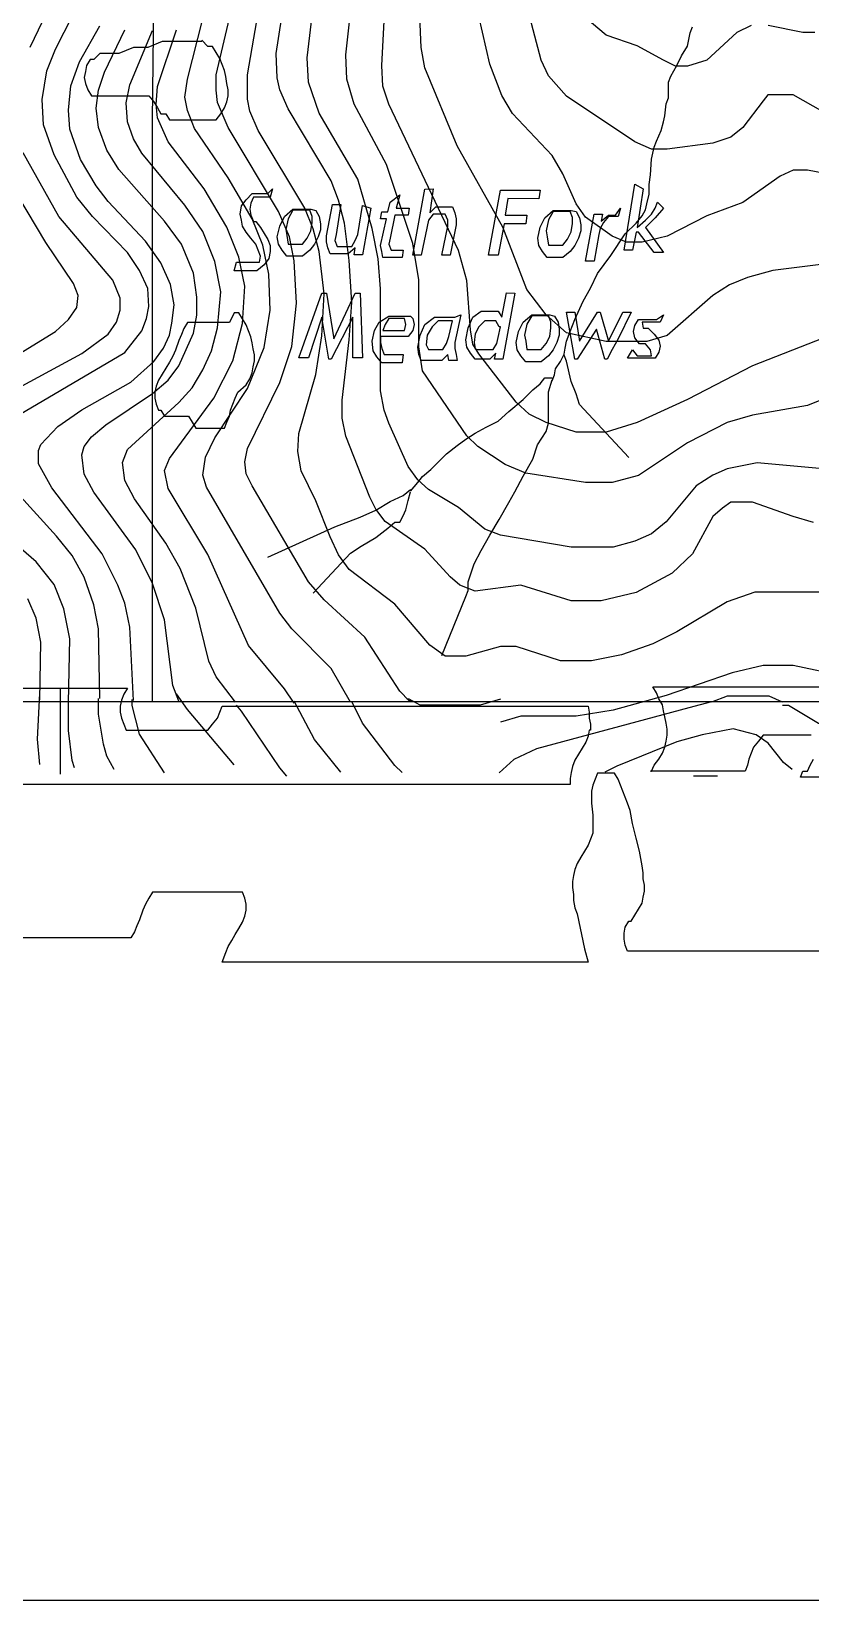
# Model space of a CAD drawing. Extents: x -0.49 to 6.91, y -0.57 to 8.11.
# Drawn here: x 1.265 to 1.607, y -0.363 to 0.327 of the extents above; entities that cross this region are included whole.
import ezdxf

# ---------------------------------------------------------------- set-up
doc = ezdxf.new("R2010")
doc.units = 0
for name, color, linetype in [('Labels', 7, 'CONTINUOUS'), ('topo', 7, 'CONTINUOUS'), ('topo_grid', 7, 'CONTINUOUS'), ('water', 7, 'CONTINUOUS'), ('white', 7, 'CONTINUOUS')]:
    doc.layers.add(name, color=color, linetype=linetype)

msp = doc.modelspace()

# ---------------------------------------------------------------- linework, layer by layer
at = {"layer": 'Labels', "color": 6}
for points in [[(1.370701, 0.257541), (1.369648, 0.253837), (1.368066, 0.253837), (1.365957, 0.253837), (1.363848, 0.253837), (1.362269, 0.253837), (1.361213, 0.251191), (1.360686, 0.248546), (1.361213, 0.2459), (1.362269, 0.243254), (1.363322, 0.243254), (1.36543, 0.240608), (1.367013, 0.237962), (1.368595, 0.235316), (1.369651, 0.232671), (1.369651, 0.230025), (1.369124, 0.22685), (1.367015, 0.224204), (1.363851, 0.221558), (1.360161, 0.221558), (1.356997, 0.221558), (1.353834, 0.221558), (1.354887, 0.225262), (1.357523, 0.225262), (1.360687, 0.225262), (1.362795, 0.225262), (1.363849, 0.225262), (1.364904, 0.225262), (1.365431, 0.227908), (1.364375, 0.230554), (1.363322, 0.2332), (1.361213, 0.235846), (1.359105, 0.238491), (1.357522, 0.241137), (1.356996, 0.243783), (1.356469, 0.246429), (1.356996, 0.250133), (1.359105, 0.252779), (1.36174, 0.255425), (1.364904, 0.255425), (1.368594, 0.255425)], [(1.441352, 0.257541), (1.43977, 0.246958), (1.442405, 0.249604), (1.445568, 0.249604), (1.448206, 0.249604), (1.449788, 0.249604), (1.450844, 0.246958), (1.451371, 0.244312), (1.451371, 0.241666), (1.448735, 0.228437), (1.445043, 0.228437), (1.447678, 0.241137), (1.447678, 0.243783), (1.446625, 0.246429), (1.443987, 0.246429), (1.441352, 0.246429), (1.439243, 0.243783), (1.43608, 0.228437), (1.432389, 0.228437), (1.437661, 0.257436)], [(1.474046, 0.253308), (1.47299, 0.2459), (1.482481, 0.2459), (1.481955, 0.242196), (1.472464, 0.242196), (1.469829, 0.228437), (1.46561, 0.228437), (1.470882, 0.256906), (1.488282, 0.256906), (1.487753, 0.253202)], [(1.533624, 0.257541), (1.530989, 0.240608), (1.53468, 0.243783), (1.537315, 0.246429), (1.538897, 0.249075), (1.539953, 0.251721), (1.542588, 0.249075), (1.538897, 0.244841), (1.534679, 0.240608), (1.542588, 0.229496), (1.53837, 0.229496), (1.531516, 0.238491), (1.53046, 0.238491), (1.528878, 0.230554), (1.525189, 0.230554), (1.529934, 0.259552)], [(1.389682, 0.248043), (1.391264, 0.245397), (1.391791, 0.242222), (1.391791, 0.239576), (1.390738, 0.236401), (1.389155, 0.233226), (1.387047, 0.23058), (1.383882, 0.227935), (1.380193, 0.227935), (1.377028, 0.227935), (1.37492, 0.23058), (1.373338, 0.233226), (1.372808, 0.236401), (1.373864, 0.241164), (1.375973, 0.245397), (1.379664, 0.248572), (1.384409, 0.248572), (1.387572, 0.248572)], [(1.413936, 0.249101), (1.410245, 0.228464), (1.406554, 0.228464), (1.407081, 0.231639), (1.403918, 0.228993), (1.3997, 0.228993), (1.397591, 0.228993), (1.396009, 0.228993), (1.394953, 0.231639), (1.394427, 0.234285), (1.394427, 0.23693), (1.397065, 0.250689), (1.400754, 0.250689), (1.398646, 0.23746), (1.398119, 0.234814), (1.399175, 0.232168), (1.40181, 0.232168), (1.403919, 0.232168), (1.405501, 0.232168), (1.407083, 0.234814), (1.408136, 0.23746), (1.410245, 0.25016)], [(1.426589, 0.254896), (1.425007, 0.249075), (1.430806, 0.249075), (1.430279, 0.2459), (1.424481, 0.2459), (1.422372, 0.235846), (1.421846, 0.2332), (1.422901, 0.230554), (1.42501, 0.230554), (1.428173, 0.230554), (1.427647, 0.227379), (1.426064, 0.227379), (1.422899, 0.227379), (1.42079, 0.227379), (1.419208, 0.227379), (1.418681, 0.230025), (1.418155, 0.232671), (1.418155, 0.232671), (1.42079, 0.244312), (1.418155, 0.244312), (1.418681, 0.247487), (1.421317, 0.247487), (1.422372, 0.251721)], [(1.523607, 0.249101), (1.522551, 0.245397), (1.519916, 0.245397), (1.518334, 0.245397), (1.516225, 0.242751), (1.514643, 0.240105), (1.514116, 0.23746), (1.512008, 0.225818), (1.508317, 0.225818), (1.512008, 0.246455), (1.515698, 0.246455), (1.515171, 0.24328), (1.518335, 0.245926), (1.521498, 0.245926)], [(1.377556, 0.233279), (1.379138, 0.233279), (1.38072, 0.233279), (1.383884, 0.233279), (1.385993, 0.235925), (1.387575, 0.2391), (1.388102, 0.242804), (1.388102, 0.24545), (1.387049, 0.248096), (1.385467, 0.248096), (1.383884, 0.248096), (1.381776, 0.248096), (1.379667, 0.248096), (1.377558, 0.244392), (1.376505, 0.239629), (1.377032, 0.236983)], [(1.504099, 0.247514), (1.505681, 0.244868), (1.506208, 0.241693), (1.506208, 0.239047), (1.505152, 0.235872), (1.50357, 0.232697), (1.501461, 0.230051), (1.498297, 0.227405), (1.494606, 0.227405), (1.491443, 0.227405), (1.489334, 0.230051), (1.487752, 0.232697), (1.487226, 0.235872), (1.488281, 0.240635), (1.49039, 0.244868), (1.49408, 0.248043), (1.498826, 0.248043), (1.501989, 0.248043)], [(1.491972, 0.23275), (1.493554, 0.23275), (1.495136, 0.23275), (1.498299, 0.23275), (1.500408, 0.235396), (1.50199, 0.238571), (1.502517, 0.242275), (1.502517, 0.244921), (1.501461, 0.247567), (1.499879, 0.247567), (1.498297, 0.247567), (1.496188, 0.247567), (1.494079, 0.247567), (1.49197, 0.243863), (1.490915, 0.2391), (1.491441, 0.236454)], [(1.40919, 0.211663), (1.410246, 0.183194), (1.406027, 0.183194), (1.406027, 0.201185), (1.396536, 0.182664), (1.395483, 0.182664), (1.39232, 0.201185), (1.38652, 0.183194), (1.382301, 0.183194), (1.392319, 0.211663), (1.394428, 0.211663), (1.397592, 0.191554), (1.407082, 0.211663)], [(1.477209, 0.211663), (1.471937, 0.182664), (1.468246, 0.182664), (1.468772, 0.18531), (1.466137, 0.182664), (1.462442, 0.182664), (1.459807, 0.182664), (1.457698, 0.18531), (1.456116, 0.187956), (1.45559, 0.191131), (1.456643, 0.196423), (1.458751, 0.201185), (1.462442, 0.203831), (1.467192, 0.203831), (1.469828, 0.203831), (1.47141, 0.201185), (1.473519, 0.211769)], [(1.432389, 0.200577), (1.432916, 0.197931), (1.432389, 0.195285), (1.43028, 0.192639), (1.427117, 0.192639), (1.422899, 0.192639), (1.420261, 0.192639), (1.418153, 0.192639), (1.418153, 0.189993), (1.418679, 0.187348), (1.419732, 0.184702), (1.421314, 0.184702), (1.423423, 0.184702), (1.426058, 0.184702), (1.428167, 0.184702), (1.427641, 0.180998), (1.425005, 0.180998), (1.422371, 0.180998), (1.418681, 0.180998), (1.416572, 0.183643), (1.41499, 0.186289), (1.414464, 0.190523), (1.415517, 0.195285), (1.417625, 0.198989), (1.421843, 0.201635), (1.426061, 0.201635), (1.429225, 0.201635), (1.431334, 0.201635)], [(1.419208, 0.195311), (1.422371, 0.195311), (1.425009, 0.195311), (1.427118, 0.195311), (1.4287, 0.195311), (1.429229, 0.197957), (1.4287, 0.200603), (1.426064, 0.200603), (1.423429, 0.200603), (1.421847, 0.200603), (1.420265, 0.197957)], [(1.453479, 0.202164), (1.450844, 0.189993), (1.450844, 0.187348), (1.45137, 0.184702), (1.451897, 0.182056), (1.448206, 0.182056), (1.447679, 0.184702), (1.445044, 0.182056), (1.440826, 0.182056), (1.438191, 0.182056), (1.436082, 0.182056), (1.435026, 0.184702), (1.4345, 0.187877), (1.435556, 0.193168), (1.437664, 0.197931), (1.441882, 0.201106), (1.443991, 0.201106), (1.446626, 0.201106), (1.450844, 0.201106)], [(1.494608, 0.201635), (1.49619, 0.198989), (1.496717, 0.195814), (1.496717, 0.193168), (1.495664, 0.189993), (1.494081, 0.186818), (1.491973, 0.184173), (1.48881, 0.181527), (1.485119, 0.181527), (1.481955, 0.181527), (1.479846, 0.184173), (1.478264, 0.186818), (1.477737, 0.189993), (1.47879, 0.194756), (1.480899, 0.198989), (1.48459, 0.202164), (1.489335, 0.202164), (1.492499, 0.202164)], [(1.482482, 0.186871), (1.484064, 0.186871), (1.485647, 0.186871), (1.488811, 0.186871), (1.490919, 0.189517), (1.492499, 0.192692), (1.493028, 0.196396), (1.493028, 0.199042), (1.491972, 0.201688), (1.49039, 0.201688), (1.488808, 0.201688), (1.486699, 0.201688), (1.484591, 0.201688), (1.482482, 0.197984), (1.481426, 0.193221), (1.481953, 0.190575)], [(1.522552, 0.191634), (1.519917, 0.186871), (1.517808, 0.182638), (1.516753, 0.182638), (1.513062, 0.195867), (1.504626, 0.182638), (1.503573, 0.182638), (1.499882, 0.203275), (1.503573, 0.203275), (1.505682, 0.190575), (1.513589, 0.203275), (1.514645, 0.203275), (1.518335, 0.190575), (1.524662, 0.203275), (1.528353, 0.203275)], [(1.542588, 0.202164), (1.541006, 0.198989), (1.538897, 0.198989), (1.536788, 0.198989), (1.534153, 0.198989), (1.533627, 0.198989), (1.5331, 0.198989), (1.533627, 0.196343), (1.535735, 0.196343), (1.538371, 0.193698), (1.540479, 0.191052), (1.541006, 0.188406), (1.540479, 0.18576), (1.538897, 0.183114), (1.535734, 0.183114), (1.53257, 0.183114), (1.529407, 0.183114), (1.526772, 0.183114), (1.528881, 0.186818), (1.530989, 0.184173), (1.533098, 0.184173), (1.536261, 0.184173), (1.537314, 0.184173), (1.537314, 0.184173), (1.536788, 0.186818), (1.534679, 0.189464), (1.532044, 0.189464), (1.529935, 0.19211), (1.529408, 0.194756), (1.529935, 0.197402), (1.531517, 0.200048), (1.534152, 0.200048), (1.537316, 0.200048), (1.539425, 0.200048)], [(1.439243, 0.186871), (1.441878, 0.186871), (1.443987, 0.186871), (1.445569, 0.186871), (1.447152, 0.189517), (1.448207, 0.192692), (1.449789, 0.199571), (1.448736, 0.199571), (1.446098, 0.199571), (1.443463, 0.199571), (1.440828, 0.196925), (1.438719, 0.193221), (1.438193, 0.188988)], [(1.460333, 0.186871), (1.461915, 0.186871), (1.464029, 0.186871), (1.465611, 0.186871), (1.46772, 0.186871), (1.469302, 0.189517), (1.469829, 0.192163), (1.470882, 0.196925), (1.470355, 0.196925), (1.468773, 0.199571), (1.467191, 0.199571), (1.464027, 0.199571), (1.461392, 0.196925), (1.459807, 0.19375), (1.45928, 0.190046), (1.459807, 0.1874)]]:
    msp.add_lwpolyline(points, close=True, dxfattribs=at)
at = {"layer": 'topo', "color": 2}
for points in [[(1.611654, 0.224336), (1.590564, 0.22169), (1.579492, 0.218515), (1.571584, 0.21534), (1.564202, 0.210578), (1.544167, 0.193115), (1.535204, 0.19047), (1.517277, 0.19047), (1.499878, 0.194174), (1.490915, 0.202111), (1.482479, 0.213224), (1.471934, 0.240635), (1.451899, 0.276486), (1.437663, 0.310749), (1.436081, 0.319745), (1.434499, 0.354009)], [(1.612709, 0.134378), (1.583711, 0.137024), (1.57053, 0.134378), (1.564203, 0.131732), (1.556821, 0.12697), (1.54364, 0.111095), (1.537313, 0.105803), (1.529932, 0.102628), (1.520442, 0.099982), (1.501988, 0.099982), (1.47088, 0.105274), (1.464026, 0.10792), (1.452422, 0.117445), (1.439241, 0.125382), (1.434496, 0.129615), (1.430278, 0.135436), (1.421842, 0.154486), (1.419733, 0.160307), (1.418151, 0.168774), (1.418151, 0.213594), (1.417095, 0.226823), (1.41446, 0.240053), (1.408133, 0.261748), (1.391261, 0.290747), (1.386516, 0.304505), (1.38599, 0.315088), (1.38968, 0.347262)], [(1.249434, 0.152423), (1.305849, 0.185654), (1.313231, 0.195179), (1.31534, 0.200471), (1.316393, 0.205763), (1.315866, 0.2137), (1.312176, 0.221638), (1.306903, 0.229575), (1.291613, 0.24545), (1.284759, 0.253917), (1.274741, 0.272438), (1.269996, 0.285667), (1.26947, 0.296779), (1.271578, 0.309479), (1.275268, 0.319004), (1.286868, 0.341758)], [(1.264197, 0.319877), (1.275269, 0.343161)], [(1.608496, 0.11083), (1.599533, 0.113476), (1.581602, 0.119826), (1.572112, 0.119826), (1.568421, 0.11718), (1.564203, 0.113476), (1.55524, 0.097072), (1.546277, 0.088605), (1.53046, 0.080138), (1.515169, 0.076434), (1.501989, 0.076434), (1.479845, 0.083313), (1.45981, 0.080668), (1.452956, 0.083313), (1.448738, 0.087018), (1.437665, 0.099188), (1.420266, 0.111359), (1.416048, 0.116651), (1.413413, 0.121943), (1.402863, 0.148824), (1.401281, 0.156762), (1.401281, 0.164699), (1.404444, 0.191158), (1.4055, 0.207562), (1.404444, 0.226083), (1.402336, 0.242487), (1.399698, 0.252541), (1.396535, 0.261008), (1.377554, 0.292652), (1.373863, 0.301118), (1.37281, 0.30641), (1.372283, 0.316993), (1.375973, 0.340806)], [(1.630638, 0.172293), (1.605857, 0.162239), (1.581604, 0.158005), (1.570532, 0.15483), (1.553132, 0.145834), (1.531516, 0.131547), (1.519916, 0.128372), (1.508317, 0.128372), (1.481954, 0.132605), (1.472987, 0.136309), (1.46086, 0.144247), (1.456115, 0.149009), (1.436607, 0.177479), (1.435025, 0.188062), (1.435025, 0.217589), (1.43239, 0.233464), (1.420791, 0.268257), (1.406555, 0.294715), (1.403392, 0.305828), (1.402865, 0.316411), (1.4055, 0.340224)], [(1.612713, 0.191845), (1.581606, 0.179675), (1.553134, 0.164858), (1.53099, 0.154804), (1.517282, 0.15057), (1.504096, 0.15057), (1.490915, 0.154804), (1.483534, 0.158508), (1.477734, 0.1638), (1.461389, 0.184966), (1.458753, 0.1892), (1.4577, 0.19555), (1.456118, 0.217245), (1.452427, 0.230475), (1.421847, 0.294795), (1.419212, 0.302732), (1.418685, 0.311728), (1.420267, 0.339668)], [(1.404974, 0.031878), (1.396538, 0.046695), (1.379139, 0.064158), (1.373866, 0.071037), (1.341704, 0.126414), (1.340122, 0.131706), (1.341177, 0.139643), (1.345395, 0.14811), (1.359632, 0.169806), (1.367013, 0.187797), (1.369648, 0.204201), (1.369121, 0.220076), (1.366486, 0.232776), (1.361741, 0.244418), (1.351196, 0.26241), (1.336433, 0.284106), (1.333269, 0.292043), (1.332216, 0.297864), (1.333269, 0.305801), (1.340124, 0.33226)], [(1.431864, 0.032434), (1.430808, 0.032434), (1.42659, 0.036667), (1.4113, 0.06048), (1.393374, 0.076884), (1.38652, 0.084821), (1.361739, 0.126996), (1.359104, 0.132288), (1.358577, 0.137579), (1.359631, 0.1434), (1.373866, 0.172399), (1.379139, 0.188274), (1.381247, 0.207324), (1.380194, 0.225844), (1.378085, 0.236428), (1.37334, 0.24754), (1.351196, 0.28445), (1.346447, 0.295562), (1.34592, 0.300854), (1.34592, 0.307733), (1.351724, 0.332604)], [(1.630638, 0.080191), (1.582661, 0.080191), (1.570534, 0.075958), (1.548385, 0.062729), (1.537841, 0.057437), (1.524132, 0.052675), (1.510951, 0.050029), (1.497243, 0.050029), (1.477735, 0.056379), (1.47088, 0.056379), (1.45559, 0.052145), (1.446627, 0.052145), (1.439773, 0.056908), (1.424483, 0.0749), (1.404447, 0.090245), (1.399702, 0.096595), (1.396012, 0.104533), (1.389685, 0.120408), (1.383358, 0.133637), (1.381776, 0.142104), (1.382302, 0.150041), (1.389683, 0.17597), (1.392321, 0.192904), (1.393374, 0.211425), (1.391266, 0.229945), (1.38863, 0.24), (1.384939, 0.248995), (1.364373, 0.283259), (1.360682, 0.291726), (1.359627, 0.297017), (1.359627, 0.307601), (1.363845, 0.331413)], [(1.619568, 0.263151), (1.605855, 0.265796), (1.599528, 0.265796), (1.593728, 0.263151), (1.577383, 0.251509), (1.561566, 0.245688), (1.544167, 0.236692), (1.533095, 0.234046), (1.526243, 0.234046), (1.519916, 0.236692), (1.508316, 0.245159), (1.504098, 0.25098), (1.498299, 0.264209), (1.493553, 0.272146), (1.476154, 0.290667), (1.471409, 0.298605), (1.466137, 0.312363), (1.461392, 0.33353)], [(1.612707, 0.291408), (1.599525, 0.298816), (1.592671, 0.298816), (1.588453, 0.298816), (1.586344, 0.296171), (1.577381, 0.284529), (1.572109, 0.280296), (1.5642, 0.27765), (1.544165, 0.275004), (1.537314, 0.275004), (1.529932, 0.278179), (1.499879, 0.298287), (1.49197, 0.307283), (1.488807, 0.314162), (1.48248, 0.337975)], [(1.30954, 0.032619), (1.30954, 0.032619), (1.307958, 0.064766), (1.305849, 0.075349), (1.302686, 0.083287), (1.295831, 0.097045), (1.273687, 0.126044), (1.267887, 0.136627), (1.267887, 0.142448), (1.268943, 0.145094), (1.276324, 0.153031), (1.286869, 0.160439), (1.308486, 0.17261), (1.318504, 0.181606), (1.322722, 0.187427), (1.325357, 0.193248), (1.32641, 0.198539), (1.327466, 0.206477), (1.325884, 0.215473), (1.321666, 0.224998), (1.314812, 0.234523), (1.298467, 0.251985), (1.293195, 0.258864), (1.286341, 0.270506), (1.281596, 0.283735), (1.281069, 0.292202), (1.282122, 0.302785), (1.285813, 0.313369), (1.294776, 0.329244)], [(1.329576, 0.032249), (1.326941, 0.039128), (1.32325, 0.068126), (1.317977, 0.084001), (1.310596, 0.098818), (1.292143, 0.124218), (1.287924, 0.132155), (1.286871, 0.140622), (1.287924, 0.144326), (1.291088, 0.14856), (1.297415, 0.153851), (1.317977, 0.16761), (1.324832, 0.17343), (1.329577, 0.17978), (1.335904, 0.194068), (1.337486, 0.202005), (1.337486, 0.209943), (1.335904, 0.220526), (1.330631, 0.233226), (1.32325, 0.24328), (1.303215, 0.266035), (1.297942, 0.274501), (1.294251, 0.284555), (1.293198, 0.293022), (1.294251, 0.30096), (1.296889, 0.308897), (1.305852, 0.327418)], [(1.354357, 0.031878), (1.345921, 0.042991), (1.342758, 0.04987), (1.336958, 0.073153), (1.330104, 0.090616), (1.323777, 0.101728), (1.310069, 0.121308), (1.305851, 0.129245), (1.304795, 0.137183), (1.306904, 0.143003), (1.329576, 0.163641), (1.335375, 0.169991), (1.340121, 0.177928), (1.343811, 0.186395), (1.346449, 0.196449), (1.348031, 0.212324), (1.345396, 0.225553), (1.340124, 0.238783), (1.332215, 0.250424), (1.313234, 0.273178), (1.309543, 0.279528), (1.306908, 0.286937), (1.306381, 0.295403), (1.307963, 0.303341), (1.31798, 0.327153)], [(1.380193, 0.031349), (1.375975, 0.037699), (1.360157, 0.056749), (1.342231, 0.096834), (1.324832, 0.125832), (1.32325, 0.133769), (1.325359, 0.139061), (1.344867, 0.165519), (1.353302, 0.181924), (1.35752, 0.198328), (1.358576, 0.214732), (1.355938, 0.227432), (1.350666, 0.240661), (1.340648, 0.257594), (1.324831, 0.278232), (1.320086, 0.288815), (1.31956, 0.294636), (1.320086, 0.302574), (1.328522, 0.327444)], [(1.581076, 0.329402), (1.57475, 0.326227), (1.561568, 0.314056), (1.553132, 0.311411), (1.547861, 0.311411), (1.542589, 0.314056), (1.530989, 0.320406), (1.517281, 0.325169), (1.510954, 0.330461)], [(1.60902, 0.326227), (1.603748, 0.326227), (1.588458, 0.329402)], [(1.25365, 0.181553), (1.275267, 0.194782), (1.281066, 0.200074), (1.284757, 0.205366), (1.285284, 0.210657), (1.283175, 0.215949), (1.271049, 0.233941), (1.246795, 0.274528)], [(1.253652, 0.167133), (1.286867, 0.185125), (1.298468, 0.193592), (1.302157, 0.198883), (1.30374, 0.204175), (1.30374, 0.209467), (1.300577, 0.217404), (1.276851, 0.245344), (1.261033, 0.273311)], [(1.294776, 0.033466), (1.29425, 0.064052), (1.292141, 0.074635), (1.287923, 0.086806), (1.282651, 0.096331), (1.275797, 0.104798), (1.258398, 0.123848)], [(1.281068, 0.031773), (1.281595, 0.059713), (1.278959, 0.072942), (1.274741, 0.083525), (1.266832, 0.093579), (1.25576, 0.103104)], [(1.268414, 0.032857), (1.268941, 0.058257), (1.266832, 0.068841), (1.263141, 0.077307)], [(1.621676, 0.043229), (1.599532, 0.047991), (1.586351, 0.047991), (1.572643, 0.044816), (1.543645, 0.034762), (1.520441, 0.028412), (1.504096, 0.025766), (1.479843, 0.025766), (1.47088, 0.023121)], [(1.268414, 0.004441), (1.267358, 0.015554), (1.268414, 0.035662)], [(1.353833, 0.004309), (1.333266, 0.02865), (1.328521, 0.03553)], [(1.594786, 0.031878), (1.588987, 0.034524), (1.580551, 0.034524), (1.570533, 0.034524), (1.563679, 0.031878)], [(1.283703, 0.003039), (1.28265, 0.006214), (1.281068, 0.019443), (1.281068, 0.03426)], [(1.301105, 0.002271), (1.297942, 0.008092), (1.29636, 0.013384), (1.294251, 0.026613), (1.294251, 0.033492)], [(1.323248, 0.00079), (1.312176, 0.017723), (1.309012, 0.030423), (1.309012, 0.033069)], [(1.377029, -0.000692), (1.373865, 0.003012), (1.356994, 0.027883), (1.354883, 0.030529)], [(1.400755, 0.001134), (1.389156, 0.015421), (1.380192, 0.032355)], [(1.427646, 0.000896), (1.424483, 0.004071), (1.410247, 0.022591), (1.405502, 0.032116)], [(1.470881, 0.033148), (1.461918, 0.030503), (1.452955, 0.030503), (1.435556, 0.030503), (1.430811, 0.033148), (1.429755, 0.033148)], [(1.56368, 0.032011), (1.553658, 0.029365), (1.486698, 0.011373), (1.47668, 0.006611), (1.470353, 0.00079)], [(1.659111, 0.032011), (1.645403, 0.028306), (1.63064, 0.022486), (1.623786, 0.01984), (1.610605, 0.022486), (1.597424, 0.030423), (1.594789, 0.030423)], [(1.599004, 0.002192), (1.595313, 0.005367), (1.588459, 0.013834), (1.583186, 0.017538), (1.573169, 0.020184), (1.55946, 0.017538), (1.548388, 0.014363), (1.522026, 0.00378), (1.516753, 0.001134)], [(1.566314, -0.000692), (1.564205, -0.000692), (1.557351, -0.000692), (1.555769, -0.000692)]]:
    msp.add_lwpolyline(points, dxfattribs=at)
at = {"layer": 'topo_grid', "color": 7}
msp.add_lwpolyline([(1.317976, 0.031878), (1.317976, 0.081435), (1.317976, 0.133108), (1.317976, 0.184252), (1.317976, 0.235925), (1.317976, 0.287572), (1.318503, 0.338716), (1.318503, 0.390389), (1.318503, 0.441533), (1.318503, 0.493206), (1.318503, 0.544879), (1.319029, 0.596023), (1.319029, 0.647696), (1.319029, 0.69884), (1.319029, 0.750513), (1.319029, 0.802186), (1.319029, 0.85333), (1.319556, 0.905003), (1.319556, 0.956147), (1.319556, 1.007794)], dxfattribs=at)
at = {"layer": 'water', "color": 4}
for points in [[(1.493553, 0.173166), (1.494606, 0.175812), (1.495133, 0.178458), (1.497241, 0.181633), (1.498824, 0.184808), (1.49935, 0.187453), (1.499877, 0.190628), (1.501459, 0.194862), (1.503568, 0.200153), (1.507258, 0.208091), (1.510422, 0.213912), (1.513585, 0.220262), (1.519385, 0.228199), (1.525712, 0.237724), (1.530457, 0.242487), (1.533095, 0.245662), (1.534674, 0.248308), (1.535201, 0.250953), (1.536256, 0.255187), (1.536256, 0.25942), (1.536783, 0.263653), (1.537309, 0.270533), (1.538365, 0.275824), (1.539418, 0.27847), (1.541527, 0.283233), (1.542582, 0.286937), (1.543109, 0.289583), (1.543636, 0.294874), (1.544689, 0.29752), (1.544689, 0.301753), (1.544689, 0.304399), (1.545744, 0.307045), (1.54838, 0.311808), (1.550488, 0.316041), (1.553123, 0.320274), (1.554179, 0.326095), (1.555232, 0.328741)], [(1.527297, 0.139431), (1.50568, 0.162715), (1.504098, 0.167477), (1.501989, 0.172769), (1.49988, 0.181765), (1.498825, 0.184411)], [(1.431336, 0.124668), (1.4345, 0.128372), (1.436609, 0.131018), (1.440299, 0.134193), (1.447154, 0.141072), (1.451899, 0.144776), (1.45559, 0.147422), (1.459808, 0.150068), (1.464553, 0.152714), (1.469825, 0.155359), (1.474571, 0.159593), (1.480897, 0.164884), (1.485115, 0.169118), (1.488279, 0.171764), (1.490387, 0.174409), (1.49144, 0.174409), (1.493549, 0.174409)], [(1.445045, 0.052436), (1.45559, 0.078366), (1.456643, 0.081011), (1.456643, 0.084716), (1.457699, 0.087891), (1.459281, 0.092653), (1.462445, 0.098474), (1.466135, 0.105353), (1.470353, 0.112232), (1.474572, 0.119641), (1.477207, 0.124403), (1.480897, 0.131282), (1.485115, 0.138691), (1.487224, 0.145041), (1.490915, 0.150861), (1.491971, 0.154566), (1.491971, 0.159857), (1.491971, 0.163032), (1.491971, 0.168324), (1.493553, 0.173616)], [(1.368592, 0.095669), (1.398118, 0.108899), (1.40919, 0.113132), (1.416044, 0.116307), (1.422371, 0.120011), (1.428171, 0.122657), (1.431335, 0.125303)], [(1.388628, 0.079847), (1.404973, 0.09731), (1.409718, 0.100485), (1.416045, 0.104189), (1.421317, 0.108422), (1.424481, 0.111068), (1.42659, 0.111068), (1.428172, 0.113714), (1.429225, 0.11636), (1.430281, 0.120593), (1.431334, 0.124297)]]:
    msp.add_lwpolyline(points, dxfattribs=at)
at = {"layer": 'white', "color": 7}
for points in [[(2.874645, -0.363145), (-0.35712, -0.363145), (-0.35712, 3.653707)], [(1.339592, 0.322311), (1.336958, 0.322311), (1.334322, 0.322311), (1.331158, 0.322311), (1.327995, 0.322311), (1.322195, 0.322311), (1.315868, 0.319666), (1.309541, 0.319666), (1.303214, 0.31702), (1.300051, 0.31702), (1.297413, 0.31702), (1.294778, 0.31702), (1.292143, 0.314374), (1.290561, 0.314374), (1.288978, 0.311728), (1.288452, 0.309082), (1.287925, 0.306436), (1.288452, 0.303791), (1.289507, 0.301145), (1.29109, 0.298499), (1.292672, 0.298499), (1.29531, 0.298499), (1.297945, 0.298499), (1.30058, 0.298499), (1.305853, 0.298499), (1.309016, 0.298499), (1.311652, 0.298499), (1.314287, 0.298499), (1.316395, 0.298499), (1.318504, 0.295853), (1.320086, 0.293207), (1.321669, 0.290561), (1.323777, 0.290561), (1.32536, 0.287916), (1.327995, 0.287916), (1.330104, 0.287916), (1.332739, 0.287916), (1.335902, 0.287916), (1.33854, 0.287916), (1.341175, 0.287916), (1.34381, 0.287916), (1.345919, 0.287916), (1.348027, 0.290561), (1.34961, 0.293207), (1.350663, 0.295853), (1.351189, 0.298499), (1.351189, 0.301145), (1.350663, 0.303791), (1.350136, 0.306966), (1.34961, 0.309611), (1.348557, 0.312257), (1.347501, 0.314903), (1.345919, 0.317549), (1.344337, 0.320195), (1.342228, 0.320195), (1.339593, 0.322841), (1.339593, 0.322841)], [(0.729558, 0.038043), (1.306904, 0.038043), (1.306904, 0.038043), (1.305322, 0.035397), (1.304269, 0.032751), (1.303742, 0.030106), (1.303742, 0.02746), (1.304269, 0.024814), (1.305322, 0.022168), (1.306377, 0.019522), (1.308486, 0.019522), (1.310595, 0.019522), (1.31323, 0.019522), (1.316394, 0.019522), (1.319029, 0.019522), (1.322192, 0.019522), (1.325356, 0.019522), (1.328519, 0.019522), (1.331154, 0.019522), (1.334318, 0.019522), (1.336954, 0.019522), (1.340117, 0.019522), (1.342226, 0.019522), (1.344335, 0.022168), (1.346446, 0.024814), (1.347499, 0.02746), (1.348555, 0.030106), (1.509369, 0.030106), (1.509896, 0.02746), (1.509896, 0.024814), (1.510422, 0.022168), (1.510422, 0.019522), (1.509909, 0.019522), (1.509909, 0.019522), (1.509382, 0.016876), (1.508327, 0.014231), (1.506744, 0.011585), (1.505162, 0.008939), (1.50358, 0.006293), (1.502527, 0.003647), (1.502, 0.001001), (1.501471, -0.001644), (1.501471, -0.00429), (0.876133, -0.00429)], [(1.277377, 0.038202), (1.277377, 0.000234)], [(1.60744, 0.017406), (1.605858, 0.017406), (1.603749, 0.017406), (1.601642, 0.017406), (1.599006, 0.017406), (1.596369, 0.017406), (1.593734, 0.017406), (1.591099, 0.017406), (1.588463, 0.017406), (1.586355, 0.017406), (1.584246, 0.01476), (1.582137, 0.012114), (1.581081, 0.009468), (1.580028, 0.006822), (1.579502, 0.004176), (1.578446, 0.001531), (1.57792, 0.001531), (1.536786, 0.001531), (1.537315, 0.001531), (1.538368, 0.004176), (1.540477, 0.006822), (1.542059, 0.009468), (1.543112, 0.012114), (1.543639, 0.01476), (1.544168, 0.017406), (1.544168, 0.020051), (1.543639, 0.022697), (1.543112, 0.025343), (1.542586, 0.027989), (1.542059, 0.030635), (1.540477, 0.033281), (1.539424, 0.035926), (1.537842, 0.038572), (2.1521, 0.038572)], [(1.230449, 0.032196), (1.270524, 0.032196), (1.310067, 0.032196), (1.350138, 0.032196), (1.390209, 0.032196), (1.429756, 0.032196), (1.469827, 0.032196), (1.509898, 0.032196), (1.549441, 0.032196), (1.589512, 0.032196), (1.629059, 0.032196)], [(1.23045, 0.032196), (1.270525, 0.032196), (1.310068, 0.032196), (1.350139, 0.032196), (1.390209, 0.032196), (1.429753, 0.032196), (1.469828, 0.032196), (1.509899, 0.032196), (1.549442, 0.032196), (1.589512, 0.032196), (1.629056, 0.032196)], [(2.152086, -0.077633), (1.537832, -0.077633), (1.535724, -0.077633), (1.533615, -0.077633), (1.531506, -0.077633), (1.529924, -0.077633), (1.527815, -0.077633), (1.52676, -0.077633), (1.525707, -0.074987), (1.52518, -0.072341), (1.52518, -0.069695), (1.525707, -0.067049), (1.527289, -0.064404), (1.528344, -0.064404), (1.529927, -0.061758), (1.531509, -0.059112), (1.533091, -0.056466), (1.533618, -0.05382), (1.534144, -0.051174), (1.534144, -0.048529), (1.533618, -0.045883), (1.533618, -0.043237), (1.533091, -0.040062), (1.532038, -0.033712), (1.530456, -0.027891), (1.528874, -0.021541), (1.527821, -0.01572), (1.526765, -0.012545), (1.525712, -0.009899), (1.524656, -0.007254), (1.523603, -0.004608), (1.522547, -0.001962), (1.520965, 0.000684), (1.519386, 0.000684), (1.517277, 0.000684), (1.515168, 0.000684), (1.513586, 0.000684), (1.51253, -0.001962), (1.511477, -0.004608), (1.510951, -0.007254), (1.510951, -0.009899), (1.510951, -0.012545), (1.511477, -0.017837), (1.511477, -0.020483), (1.511477, -0.023129), (1.511477, -0.025774), (1.510422, -0.02842), (1.509369, -0.031066), (1.507786, -0.033712), (1.506207, -0.036358), (1.504625, -0.039004), (1.503569, -0.041649), (1.503042, -0.044295), (1.502516, -0.046941), (1.502516, -0.049587), (1.503042, -0.052762), (1.503042, -0.055408), (1.503569, -0.058583), (1.504625, -0.061229), (1.507788, -0.076574), (1.50937, -0.082395), (1.50937, -0.082395), (1.348539, -0.082395), (1.348539, -0.082395), (1.350121, -0.078162), (1.351174, -0.075516), (1.352756, -0.07287), (1.354339, -0.070224), (1.355918, -0.067579), (1.3575, -0.064933), (1.358556, -0.062287), (1.359083, -0.059641), (1.359083, -0.056995), (1.358556, -0.054349), (1.3575, -0.051704), (1.355918, -0.051704), (1.353809, -0.051704), (1.351701, -0.051704), (1.349065, -0.051704), (1.34643, -0.051704), (1.343266, -0.051704), (1.340103, -0.051704), (1.337468, -0.051704), (1.334304, -0.051704), (1.331141, -0.051704), (1.327977, -0.051704), (1.325342, -0.051704), (1.322707, -0.051704), (1.320071, -0.051704), (1.317963, -0.051704), (1.31638, -0.054349), (1.314798, -0.056995), (1.313745, -0.059641), (1.312163, -0.063874), (1.311107, -0.06652), (1.310054, -0.069166), (1.308472, -0.071812), (1.30689, -0.071812), (0.72954, -0.071812)], [(2.335586, -0.001115), (1.602696, -0.001115), (1.603752, 0.001531), (1.60586, 0.001531), (1.606914, 0.004176), (1.608496, 0.006822)]]:
    msp.add_lwpolyline(points, dxfattribs=at)
msp.add_lwpolyline([(1.351719, 0.19883), (1.349084, 0.19883), (1.345921, 0.19883), (1.343286, 0.19883), (1.340648, 0.19883), (1.338013, 0.19883), (1.335377, 0.19883), (1.333269, 0.19883), (1.331687, 0.196185), (1.330634, 0.193539), (1.329578, 0.190893), (1.327996, 0.18666), (1.32694, 0.184014), (1.325358, 0.181368), (1.323776, 0.178722), (1.322193, 0.176076), (1.320611, 0.17343), (1.319558, 0.170785), (1.319032, 0.168139), (1.319032, 0.165493), (1.319558, 0.162847), (1.320611, 0.160201), (1.321667, 0.160201), (1.323246, 0.157555), (1.325355, 0.157555), (1.327464, 0.157555), (1.329573, 0.157555), (1.331681, 0.157555), (1.33379, 0.157555), (1.335372, 0.15491), (1.336954, 0.152264), (1.338537, 0.152264), (1.340119, 0.152264), (1.342228, 0.152264), (1.344336, 0.152264), (1.346445, 0.152264), (1.348027, 0.152264), (1.349609, 0.152264), (1.350662, 0.15491), (1.351718, 0.157555), (1.352245, 0.160201), (1.353298, 0.162847), (1.354351, 0.165493), (1.355406, 0.168139), (1.359097, 0.171314), (1.36068, 0.17396), (1.361733, 0.176605), (1.362259, 0.179251), (1.362786, 0.181897), (1.362786, 0.184543), (1.362259, 0.187189), (1.361733, 0.189835), (1.361206, 0.19248), (1.36015, 0.195126), (1.359097, 0.197772), (1.357515, 0.200418), (1.355933, 0.203064), (1.353824, 0.203064), (1.351721, 0.19883)], close=True, dxfattribs=at)

doc.saveas('drawing.dxf')
